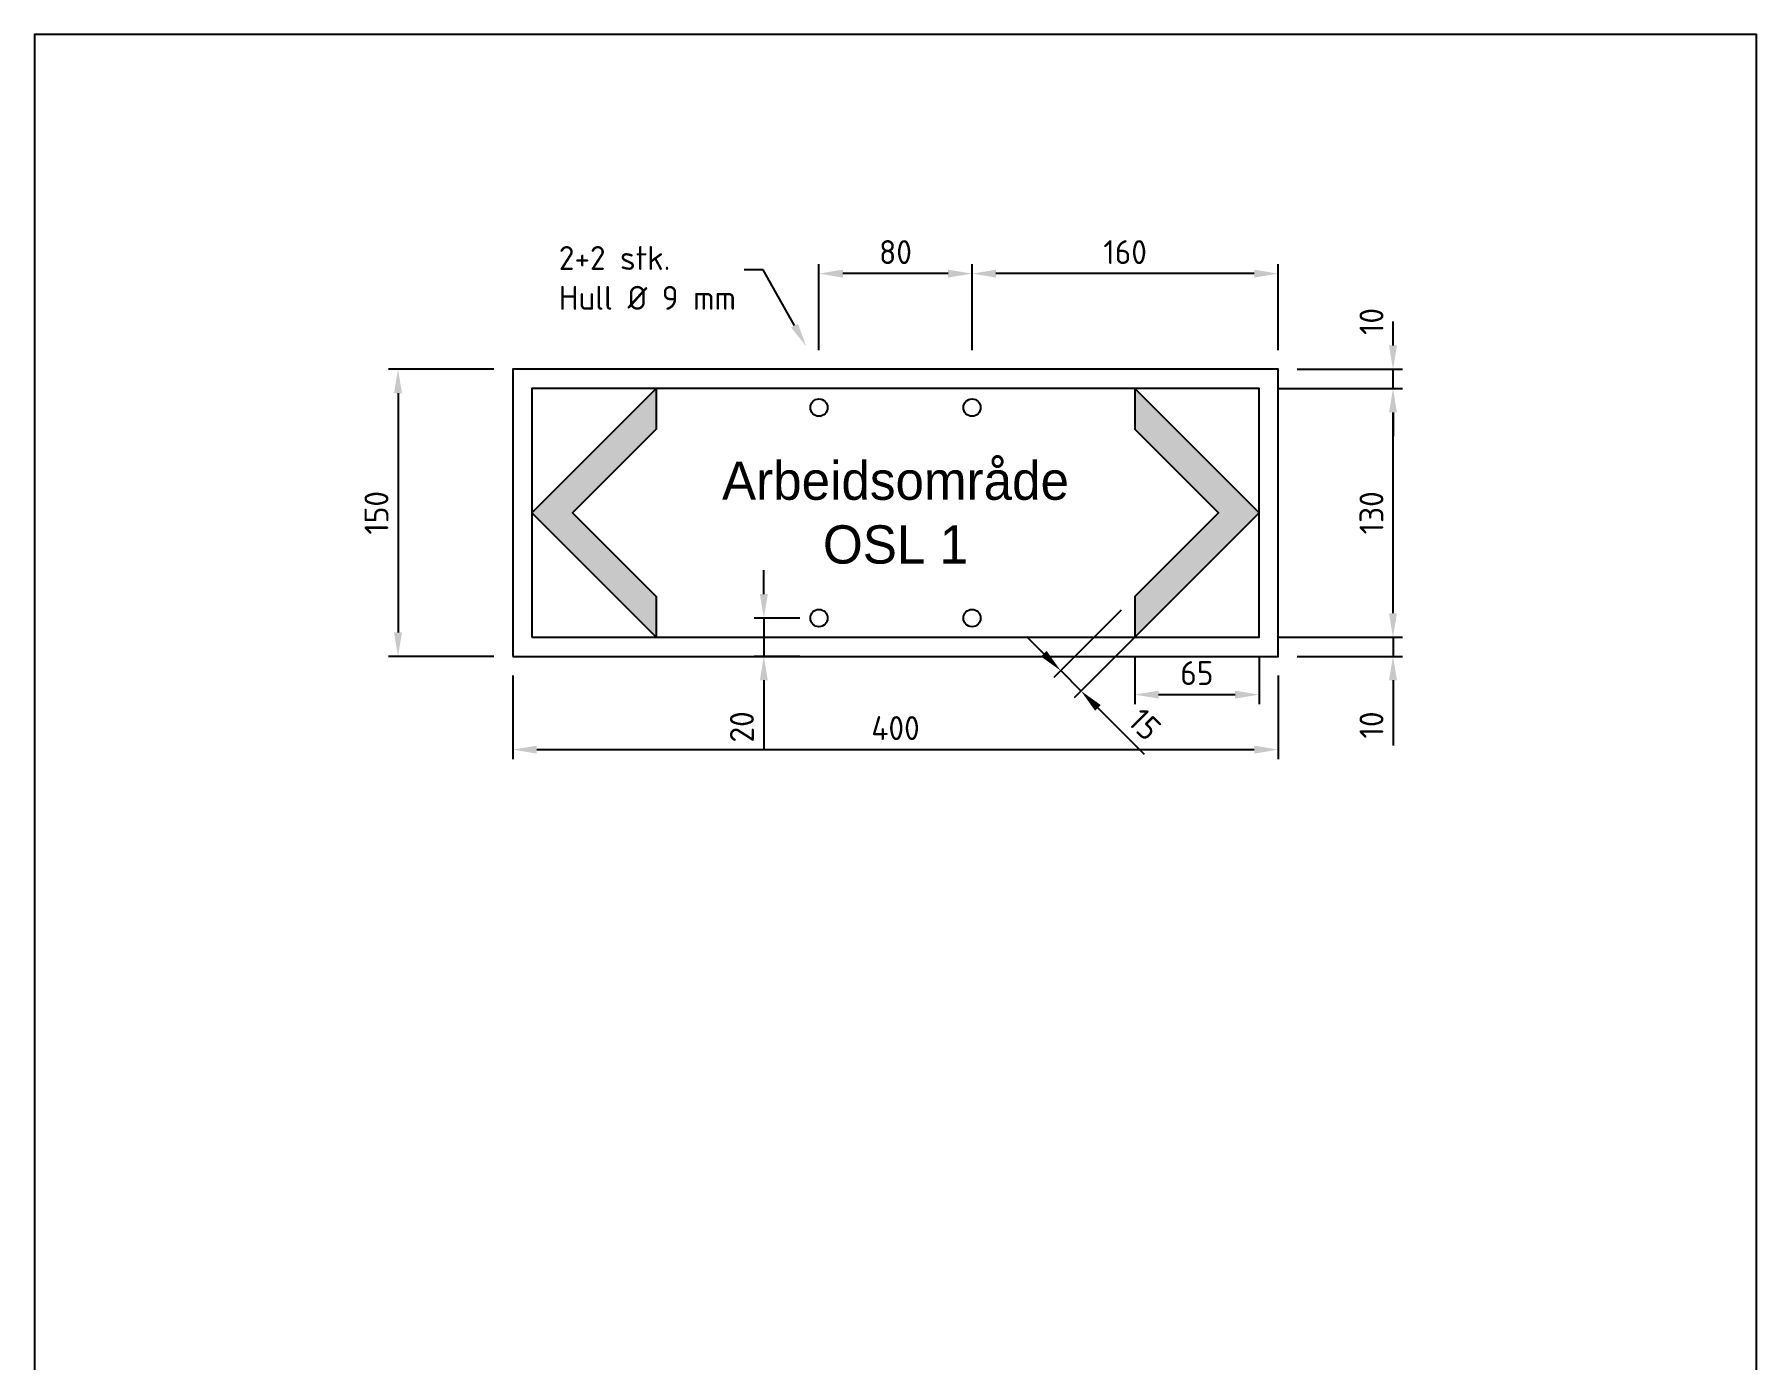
# Model space of a CAD drawing. Header units: millimetres. Extents: x 0 to 900, y 0 to 1385.
# Drawn here: x 0 to 900, y 692 to 1385 of the extents above; entities that cross this region are included whole.
import ezdxf
from ezdxf import colors
from ezdxf.entities.mleader import LeaderData, LeaderLine
from ezdxf.math import Vec2, Vec3

# ---------------------------------------------------------------- set-up
doc = ezdxf.new("R2010")
doc.units = ezdxf.units.MM
for name, color, linetype in [('DIM-ISO', 4, 'Continuous'), ('RAMME', 7, 'Continuous'), ('Skilt', 7, 'Continuous'), ('Skilt tekst', 7, 'Continuous'), ('Skilt-kontur', 4, 'Continuous'), ('Skravur-Sort', 250, 'Continuous')]:
    doc.layers.add(name, color=color, linetype=linetype)
doc.layers.add('Hjelpelinjer', color=41, linetype='Continuous', plot=False)
doc.styles.add('ISO25', font='ISO3098.shx')
doc.styles.add('NSB Myriad Semibold', font='Myrsmbd.ttf')
doc.dimstyles.new('DIM-ISO_1-5', dxfattribs={"dimscale": 5, "dimtxt": 2.5, "dimasz": 2.5, "dimexe": 1, "dimexo": 2, "dimgap": 1, "dimtad": 1, "dimdec": 0, "dimdsep": 46, "dimtxsty": 'ISO25', "dimcen": 0, "dimclrd": 256, "dimclre": 256, "dimclrt": 2, "dimadec": 0, "dimazin": 0, "dimtp": 0.1, "dimtm": 0.1, "dimtfac": 0.71, "dimtdec": 0, "dimtmove": 0, "dimatfit": 3, "dimfxl": 1, "dimtzin": 0, "dimarcsym": 0})

# ---------------------------------------------------------------- blocks, each defined once
blk = doc.blocks.new('*D14')
at = {"layer": 'Defpoints', "color": 0, "transparency": 16777216}
for p in [(250, 1210), (190, 1060), (250, 1060)]:
    blk.add_point(p, dxfattribs=at)
at = {"layer": 'DIM-ISO', "lineweight": -2, "transparency": 16777216}
for p, q in [((240, 1210), (185, 1210)), ((190, 1197.5), (190, 1072.5)), ((240, 1060), (185, 1060))]:
    blk.add_line(p, q, dxfattribs=at)
at = {"layer": 'DIM-ISO', "transparency": 16777216}
for points in [[(187.92, 1197.5), (192.08, 1197.5), (190, 1210)], [(187.92, 1072.5), (192.08, 1072.5), (190, 1060)]]:
    blk.add_solid(points, dxfattribs=at)
at = {"layer": 'DIM-ISO', "color": 2, "transparency": 16777216, "insert": (178.75, 1135), "char_height": 12.5, "attachment_point": 5, "rotation": 90, "style": 'ISO25'}
blk.add_mtext('150', dxfattribs=at)
blk = doc.blocks.new('*D15')
at = {"layer": 'Defpoints', "color": 0, "transparency": 16777216}
for p in [(250, 1060), (650, 1060), (650, 1011.25)]:
    blk.add_point(p, dxfattribs=at)
at = {"layer": 'DIM-ISO', "lineweight": -2, "transparency": 16777216}
for p, q in [((250, 1050), (250, 1006.25)), ((650, 1050), (650, 1006.25)), ((262.5, 1011.25), (637.5, 1011.25))]:
    blk.add_line(p, q, dxfattribs=at)
at = {"layer": 'DIM-ISO', "transparency": 16777216}
for points in [[(262.5, 1013.33), (262.5, 1009.17), (250, 1011.25)], [(637.5, 1013.33), (637.5, 1009.17), (650, 1011.25)]]:
    blk.add_solid(points, dxfattribs=at)
at = {"layer": 'DIM-ISO', "color": 2, "transparency": 16777216, "insert": (450, 1022.5), "char_height": 12.5, "attachment_point": 5, "style": 'ISO25'}
blk.add_mtext('400', dxfattribs=at)
blk = doc.blocks.new('*D16')
at = {"layer": 'Defpoints', "color": 0, "transparency": 16777216}
for p in [(490, 1260), (490, 1210), (650, 1210)]:
    blk.add_point(p, dxfattribs=at)
at = {"layer": 'DIM-ISO', "lineweight": -2, "transparency": 16777216}
for p, q in [((490, 1220), (490, 1265)), ((650, 1220), (650, 1265)), ((637.5, 1260), (502.5, 1260))]:
    blk.add_line(p, q, dxfattribs=at)
at = {"layer": 'DIM-ISO', "transparency": 16777216}
for points in [[(502.5, 1262.08), (502.5, 1257.92), (490, 1260)], [(637.5, 1262.08), (637.5, 1257.92), (650, 1260)]]:
    blk.add_solid(points, dxfattribs=at)
at = {"layer": 'DIM-ISO', "color": 2, "transparency": 16777216, "insert": (570, 1271.25), "char_height": 12.5, "attachment_point": 5, "style": 'ISO25'}
blk.add_mtext('160', dxfattribs=at)
blk = doc.blocks.new('*D17')
at = {"layer": 'Defpoints', "color": 0, "transparency": 16777216}
for p in [(410, 1260), (410, 1210), (490, 1210)]:
    blk.add_point(p, dxfattribs=at)
at = {"layer": 'DIM-ISO', "lineweight": -2, "transparency": 16777216}
for p, q in [((410, 1220), (410, 1265)), ((490, 1220), (490, 1265)), ((477.5, 1260), (422.5, 1260))]:
    blk.add_line(p, q, dxfattribs=at)
at = {"layer": 'DIM-ISO', "transparency": 16777216}
for points in [[(422.5, 1262.08), (422.5, 1257.92), (410, 1260)], [(477.5, 1262.08), (477.5, 1257.92), (490, 1260)]]:
    blk.add_solid(points, dxfattribs=at)
at = {"layer": 'DIM-ISO', "color": 2, "transparency": 16777216, "insert": (450, 1271.25), "char_height": 12.5, "attachment_point": 5, "style": 'ISO25'}
blk.add_mtext('80', dxfattribs=at)
blk = doc.blocks.new('*D18')
at = {"layer": 'Defpoints', "color": 0, "transparency": 16777216}
for p in [(640, 1200), (710, 1200), (640, 1070)]:
    blk.add_point(p, dxfattribs=at)
at = {"layer": 'DIM-ISO', "lineweight": -2, "transparency": 16777216}
for p, q in [((650, 1200), (715, 1200)), ((710, 1082.5), (710, 1187.5)), ((650, 1070), (715, 1070))]:
    blk.add_line(p, q, dxfattribs=at)
at = {"layer": 'DIM-ISO', "transparency": 16777216}
for points in [[(707.92, 1187.5), (712.08, 1187.5), (710, 1200)], [(707.92, 1082.5), (712.08, 1082.5), (710, 1070)]]:
    blk.add_solid(points, dxfattribs=at)
at = {"layer": 'DIM-ISO', "color": 2, "transparency": 16777216, "insert": (698.75, 1135), "char_height": 12.5, "attachment_point": 5, "rotation": 90, "style": 'ISO25'}
blk.add_mtext('130', dxfattribs=at)
blk = doc.blocks.new('*D19')
at = {"layer": 'Defpoints', "color": 0, "transparency": 16777216}
for p in [(640, 1070), (710, 1070), (650, 1060)]:
    blk.add_point(p, dxfattribs=at)
at = {"layer": 'DIM-ISO', "lineweight": -2, "transparency": 16777216}
for p, q in [((710, 1082.5), (710, 1095)), ((650, 1070), (715, 1070)), ((710, 1070), (710, 1060)), ((660, 1060), (715, 1060)), ((710, 1047.5), (710, 1013.49))]:
    blk.add_line(p, q, dxfattribs=at)
at = {"layer": 'DIM-ISO', "transparency": 16777216}
for points in [[(707.92, 1082.5), (712.08, 1082.5), (710, 1070)], [(707.92, 1047.5), (712.08, 1047.5), (710, 1060)]]:
    blk.add_solid(points, dxfattribs=at)
at = {"layer": 'DIM-ISO', "color": 2, "transparency": 16777216, "insert": (698.75, 1024.12), "char_height": 12.5, "attachment_point": 5, "rotation": 90, "style": 'ISO25'}
blk.add_mtext('10', dxfattribs=at)
blk = doc.blocks.new('*D20')
at = {"layer": 'Defpoints', "color": 0, "transparency": 16777216}
for p in [(650, 1210), (710, 1210), (640, 1200)]:
    blk.add_point(p, dxfattribs=at)
at = {"layer": 'DIM-ISO', "lineweight": -2, "transparency": 16777216}
for p, q in [((710, 1222.5), (710, 1235)), ((660, 1210), (715, 1210)), ((710, 1200), (710, 1210)), ((650, 1200), (715, 1200)), ((710, 1187.5), (710, 1175))]:
    blk.add_line(p, q, dxfattribs=at)
at = {"layer": 'DIM-ISO', "transparency": 16777216}
for points in [[(707.92, 1222.5), (712.08, 1222.5), (710, 1210)], [(707.92, 1187.5), (712.08, 1187.5), (710, 1200)]]:
    blk.add_solid(points, dxfattribs=at)
at = {"layer": 'DIM-ISO', "color": 2, "transparency": 16777216, "insert": (698.75, 1235), "char_height": 12.5, "attachment_point": 5, "rotation": 90, "style": 'ISO25'}
blk.add_mtext('10', dxfattribs=at)
blk = doc.blocks.new('*D21')
at = {"layer": 'Defpoints', "color": 0, "transparency": 16777216}
for p in [(410, 1080), (381.19, 1060), (409.92, 1060)]:
    blk.add_point(p, dxfattribs=at)
at = {"layer": 'DIM-ISO', "lineweight": -2, "transparency": 16777216}
for p, q in [((381.19, 1092.5), (381.19, 1105)), ((400, 1080), (376.19, 1080)), ((381.19, 1080), (381.19, 1060)), ((399.92, 1060), (376.19, 1060)), ((381.19, 1047.5), (381.19, 1011.24))]:
    blk.add_line(p, q, dxfattribs=at)
at = {"layer": 'DIM-ISO', "transparency": 16777216}
for points in [[(379.11, 1092.5), (383.27, 1092.5), (381.19, 1080)], [(379.11, 1047.5), (383.27, 1047.5), (381.19, 1060)]]:
    blk.add_solid(points, dxfattribs=at)
at = {"layer": 'DIM-ISO', "color": 2, "transparency": 16777216, "insert": (369.72, 1023.12), "char_height": 12.5, "attachment_point": 5, "rotation": 90, "style": 'ISO25'}
blk.add_mtext('20', dxfattribs=at)
blk = doc.blocks.new('*D22')
at = {"layer": 'Defpoints', "color": 0, "transparency": 16777216}
for p in [(575, 1070), (640, 1070), (640, 1040)]:
    blk.add_point(p, dxfattribs=at)
at = {"layer": 'DIM-ISO', "lineweight": -2, "transparency": 16777216}
for p, q in [((575, 1060), (575, 1035)), ((640, 1060), (640, 1035)), ((587.5, 1040), (627.5, 1040))]:
    blk.add_line(p, q, dxfattribs=at)
at = {"layer": 'DIM-ISO', "transparency": 16777216}
for points in [[(587.5, 1042.08), (587.5, 1037.92), (575, 1040)], [(627.5, 1042.08), (627.5, 1037.92), (640, 1040)]]:
    blk.add_solid(points, dxfattribs=at)
at = {"layer": 'DIM-ISO', "color": 2, "transparency": 16777216, "insert": (607.5, 1051.25), "char_height": 12.5, "attachment_point": 5, "style": 'ISO25'}
blk.add_mtext('65', dxfattribs=at)
blk = doc.blocks.new('*D23')
at = {"layer": 'Defpoints', "color": 0, "transparency": 16777216}
for p in [(575, 1091.21), (585.61, 1080.61), (546.93, 1041.93)]:
    blk.add_point(p, dxfattribs=at)
at = {"layer": 'DIM-ISO', "lineweight": -2, "transparency": 16777216}
for p, q in [((567.93, 1084.14), (532.79, 1049)), ((578.54, 1073.54), (543.4, 1038.4)), ((527.49, 1061.38), (518.65, 1070.22)), ((536.32, 1052.54), (546.93, 1041.93)), ((555.77, 1033.09), (580, 1008.86))]:
    blk.add_line(p, q, dxfattribs=at)
at = {"layer": 'DIM-ISO', "transparency": 16777216}
for points in [[(528.96, 1062.85), (526.01, 1059.9), (536.32, 1052.54)], [(557.24, 1034.57), (554.3, 1031.62), (546.93, 1041.93)]]:
    blk.add_solid(points, dxfattribs=at)
at = {"layer": 'DIM-ISO', "color": 2, "transparency": 16777216, "insert": (580.26, 1024.51), "char_height": 12.5, "attachment_point": 5, "rotation": 315, "style": 'ISO25'}
blk.add_mtext('15', dxfattribs=at)

msp = doc.modelspace()

# ---------------------------------------------------------------- hatches: boundary and pattern name
at = {"layer": 'Skravur-Sort'}
h = msp.add_hatch(color=256, dxfattribs=at)
h.dxf.hatch_style = 1
h.paths.add_polyline_path([(325, 1070), (260, 1135), (325, 1200), (325, 1178.79), (281.21, 1135), (325, 1091.21)])
h = msp.add_hatch(color=256, dxfattribs=at)
h.dxf.hatch_style = 1
h.paths.add_polyline_path([(575, 1070), (640, 1135), (575, 1200), (575, 1178.79), (618.79, 1135), (575, 1091.21)])

# ---------------------------------------------------------------- linework, layer by layer
at = {"layer": 'Hjelpelinjer'}
for points in [[(260, 1070), (640, 1070), (640, 1200), (260, 1200)], [(325, 1070), (260, 1135), (325, 1200), (325, 1178.79), (281.21, 1135), (325, 1091.21)], [(575, 1070), (640, 1135), (575, 1200), (575, 1178.79), (618.79, 1135), (575, 1091.21)]]:
    msp.add_lwpolyline(points, close=True, dxfattribs=at)
at = {"layer": 'RAMME'}
msp.add_lwpolyline([(0, 0), (900, 0), (900, 1385), (0, 1385)], close=True, dxfattribs=at)
at = {"layer": 'Skilt'}
msp.add_lwpolyline([(250, 1060), (650, 1060), (650, 1210), (250, 1210)], close=True, dxfattribs=at)
at = {"layer": 'Skilt-kontur'}
for centre in [(410, 1190), (490, 1190), (410, 1080), (490, 1080)]:
    msp.add_circle(centre, 4.5, dxfattribs=at)

# ---------------------------------------------------------------- texts
at = {"layer": 'Skilt tekst', "insert": (450, 1135), "char_height": 20, "attachment_point": 5, "style": 'NSB Myriad Semibold'}
msp.add_mtext_dynamic_manual_height_columns('Arbeidsområde\\POSL 1', width=200, gutter_width=12.5, heights=[0], dxfattribs=at)

# ---------------------------------------------------------------- dimensions: what is measured, and where the dimension line sits
at = {"layer": 'DIM-ISO'}
for base, p1, p2, override, picture, middle in [((410, 1260), (490, 1210), (410, 1210), {"dimtmove": 1}, '*D17', (450, 1271.25)), ((650, 1011.25), (250, 1060), (650, 1060), {"dimtad": 3}, '*D15', (450, 1022.5))]:
    dim = msp.add_linear_dim(base=base, p1=p1, p2=p2, dimstyle='DIM-ISO_1-5', override=override, dxfattribs=at)
    dim.commit()
    dim.dimension.update_dxf_attribs({"geometry": picture, "text_midpoint": middle})
for base, p1, p2, picture, middle in [((490, 1260), (650, 1210), (490, 1210), '*D16', (570, 1271.25)), ((640, 1040), (575, 1070), (640, 1070), '*D22', (607.5, 1051.25))]:
    dim = msp.add_linear_dim(base=base, p1=p1, p2=p2, dimstyle='DIM-ISO_1-5', dxfattribs=at)
    dim.commit()
    dim.dimension.update_dxf_attribs({"geometry": picture, "text_midpoint": middle})
dim = msp.add_linear_dim(base=(710, 1210), p1=(640, 1200), p2=(650, 1210), angle=90, dimstyle='DIM-ISO_1-5', override={"dimtmove": 1}, dxfattribs=at)
dim.commit()
dim.dimension.update_dxf_attribs({"geometry": '*D20', "text_midpoint": (710, 1235), "dimtype": 160})
for base, p1, p2, picture, middle in [((190, 1060), (250, 1210), (250, 1060), '*D14', (178.75, 1135)), ((710, 1200), (640, 1070), (640, 1200), '*D18', (698.75, 1135)), ((381.19, 1060), (410, 1080), (409.92, 1060), '*D21', (369.72, 1023.12))]:
    dim = msp.add_linear_dim(base=base, p1=p1, p2=p2, angle=90, dimstyle='DIM-ISO_1-5', dxfattribs=at)
    dim.commit()
    dim.dimension.update_dxf_attribs({"geometry": picture, "text_midpoint": middle})
dim = msp.add_aligned_dim(p1=(575, 1091.21), p2=(585.61, 1080.61), distance=-54.7, dimstyle='DIM-ISO_1-5', dxfattribs=at)
dim.commit()
dim.dimension.update_dxf_attribs({"geometry": '*D23', "text_midpoint": (580.26, 1024.51)})
dim = msp.add_linear_dim(base=(710, 1070), p1=(650, 1060), p2=(640, 1070), angle=90, dimstyle='DIM-ISO_1-5', dxfattribs=at)
dim.commit()
dim.dimension.update_dxf_attribs({"geometry": '*D19', "text_midpoint": (710, 1024.12), "dimtype": 160})

# ---------------------------------------------------------------- leaders
ml = msp.add_multileader_mtext('Standard', dxfattribs=at)
ml.set_content('2+2 stk.\\PHull %%C 9 mm', color=2, style='ISO25')
ml.set_leader_properties()
ml.build(insert=Vec2(0, 0))
ml.multileader.update_dxf_attribs({"text_left_attachment_type": 7, "text_right_attachment_type": 7, "text_top_attachment_type": 10, "text_bottom_attachment_type": 10, "dogleg_length": 2, "arrow_head_size": 12.5, "scale": 5})
ctx = ml.context
ctx.base_point, ctx.scale, ctx.char_height, ctx.arrow_head_size, ctx.landing_gap_size, ctx.plane_origin = Vec3(277.33, 1261.93), 5, 12.5, 12.5, 7.5, Vec3(491.07, 1235.28)
ctx.left_attachment, ctx.right_attachment, ctx.top_attachment, ctx.bottom_attachment = 7, 7, 10, 10
notes = []
notes.append((ctx, [(0, (1, 1, 0), (380.85, 1261.93), (-1, 0), 10, [(0, [(403.35, 1221.98)], 0, [])])]))
ctx.mtext.insert, ctx.mtext.flow_direction = Vec3(274.06, 1274.43), 5
for ctx, leaders in notes:
    for number, flags, end, landing, length, lines in leaders:
        leader = LeaderData()
        leader.index, (leader.has_last_leader_line, leader.has_dogleg_vector, leader.attachment_direction) = number, flags
        leader.last_leader_point, leader.dogleg_vector, leader.dogleg_length = Vec3(end), Vec3(landing), length
        for number, points, colour, breaks in lines:
            line = LeaderLine()
            line.index, line.vertices, line.color, line.breaks = number, Vec3.list(points), colors.encode_raw_color(colour), breaks
            leader.lines.append(line)
        ctx.leaders.append(leader)

doc.saveas('drawing.dxf')
